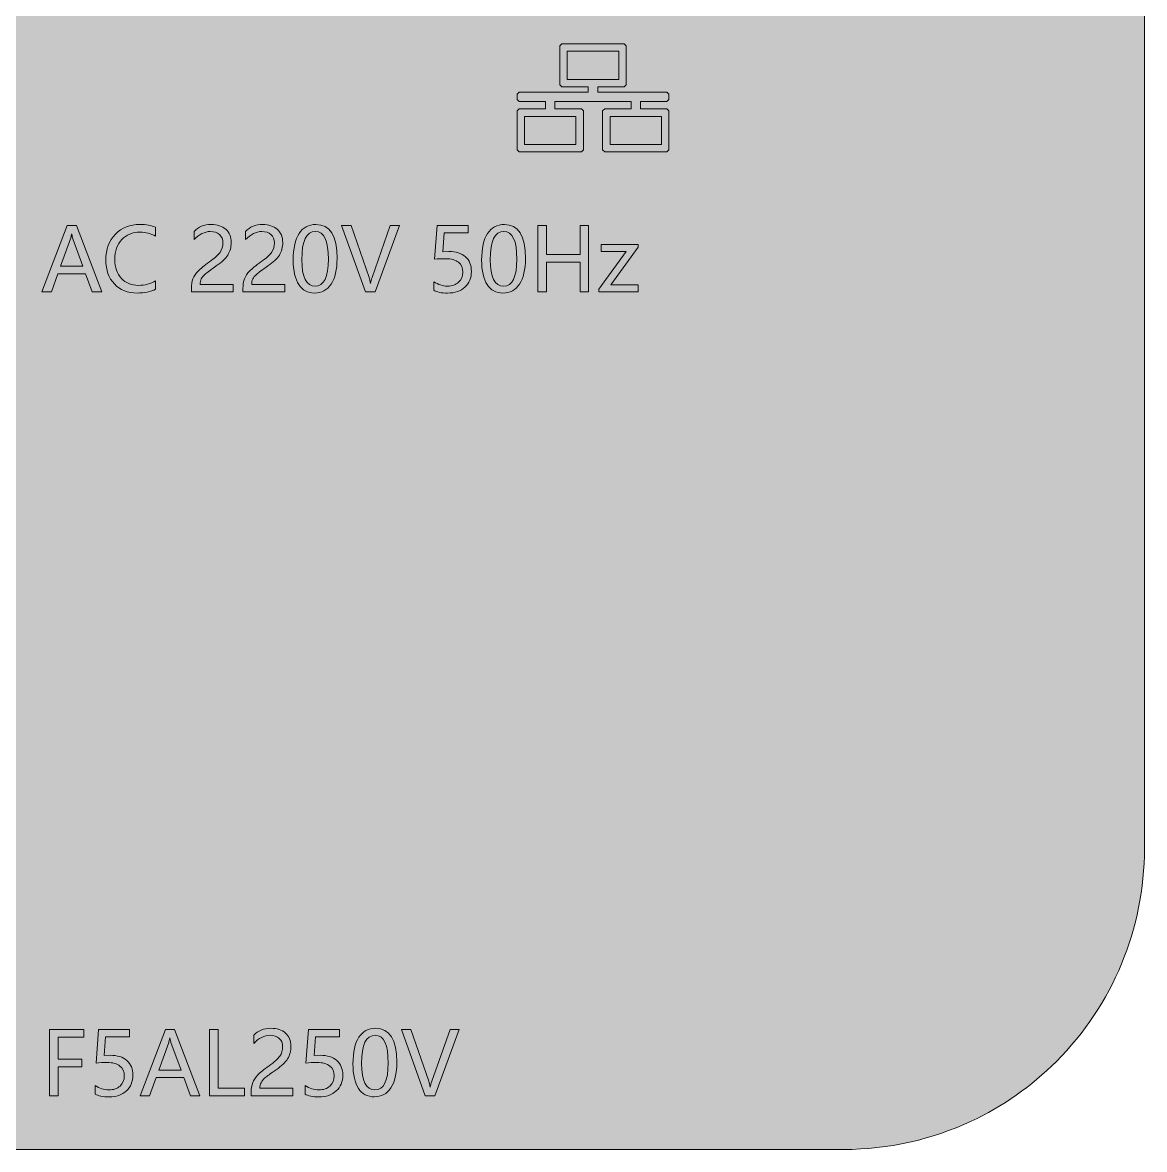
# Model space of a CAD drawing. Header units: inches. Extents: x -23.1 to -13.5, y -10.6 to -0.2.
# Drawn here: x -19.04 to -13.51, y -10.64 to -5.09 of the extents above; entities that cross this region are included whole.
import ezdxf

# ---------------------------------------------------------------- set-up
doc = ezdxf.new("R2010")
doc.units = ezdxf.units.IN
doc.header["$MEASUREMENT"] = 0
doc.layers.add('_U+56FE_U+5C42 1', color=7, linetype='Continuous')

# ---------------------------------------------------------------- blocks, each defined once
blk = doc.blocks.new('block 2')
at = {"layer": '_U+56FE_U+5C42 1', "true_color": 0x000000}
h = blk.add_hatch(color=18, dxfattribs=at)
h.dxf.hatch_style = 2
h.paths.add_polyline_path([(-18.6495, -6.4138), (-18.6962, -6.4138), (-18.7296, -6.3243), (-18.866, -6.3243), (-18.8975, -6.4138), (-18.9442, -6.4138), (-18.8195, -6.0869), (-18.7742, -6.0869)])
edge = h.paths.add_edge_path()
edge.add_spline(control_points=[(-18.7427, -6.2874), (-18.7427, -6.2874), (-18.7922, -6.1514), (-18.7922, -6.1514), (-18.7937, -6.1471), (-18.7954, -6.1395), (-18.7973, -6.1287), (-18.7973, -6.1287), (-18.7983, -6.1287), (-18.7983, -6.1287), (-18.7999, -6.1385), (-18.8016, -6.1461), (-18.8036, -6.1514), (-18.8036, -6.1514), (-18.8527, -6.2874), (-18.8527, -6.2874), (-18.8527, -6.2874), (-18.7427, -6.2874), (-18.7427, -6.2874)], knot_values=[0, 0, 0, 0, 1, 1, 1, 2, 2, 2, 3, 3, 3, 4, 4, 4, 5, 5, 5, 6, 6, 6, 6], degree=3, periodic=1)
h = blk.add_hatch(color=18, dxfattribs=at)
h.dxf.hatch_style = 2
edge = h.paths.add_edge_path()
edge.add_spline(control_points=[(-18.3841, -6.4003), (-18.4082, -6.4129), (-18.4385, -6.4193), (-18.4748, -6.4193), (-18.5218, -6.4193), (-18.5593, -6.4044), (-18.5873, -6.3746), (-18.6154, -6.3449), (-18.6294, -6.3055), (-18.6294, -6.2566), (-18.6294, -6.2039), (-18.6136, -6.1616), (-18.582, -6.1295), (-18.5505, -6.0974), (-18.5104, -6.0814), (-18.4617, -6.0814), (-18.4304, -6.0814), (-18.4046, -6.0858), (-18.3841, -6.0947), (-18.3841, -6.0947), (-18.3841, -6.1388), (-18.3841, -6.1388), (-18.4075, -6.1258), (-18.4332, -6.1194), (-18.4613, -6.1194), (-18.4978, -6.1194), (-18.5276, -6.1315), (-18.5505, -6.1558), (-18.5735, -6.18), (-18.585, -6.2128), (-18.585, -6.254), (-18.585, -6.2931), (-18.5743, -6.3242), (-18.5529, -6.3472), (-18.5314, -6.3702), (-18.5034, -6.3817), (-18.4687, -6.3817), (-18.4363, -6.3817), (-18.4081, -6.3744), (-18.3841, -6.3598), (-18.3841, -6.3598), (-18.3841, -6.4003), (-18.3841, -6.4003)], knot_values=[0, 0, 0, 0, 1, 1, 1, 2, 2, 2, 3, 3, 3, 4, 4, 4, 5, 5, 5, 6, 6, 6, 7, 7, 7, 8, 8, 8, 9, 9, 9, 10, 10, 10, 11, 11, 11, 12, 12, 12, 13, 13, 13, 14, 14, 14, 14], degree=3, periodic=1)
h = blk.add_hatch(color=18, dxfattribs=at)
h.dxf.hatch_style = 2
edge = h.paths.add_edge_path()
edge.add_spline(control_points=[(-18.0524, -6.1725), (-18.0524, -6.155), (-18.058, -6.1411), (-18.0691, -6.1311), (-18.0802, -6.121), (-18.0954, -6.116), (-18.1146, -6.116), (-18.1281, -6.116), (-18.1418, -6.1194), (-18.1556, -6.1263), (-18.1694, -6.1332), (-18.1823, -6.1431), (-18.1943, -6.1559), (-18.1943, -6.1559), (-18.1943, -6.1158), (-18.1943, -6.1158), (-18.1836, -6.1047), (-18.1714, -6.0961), (-18.1578, -6.0902), (-18.1442, -6.0843), (-18.1282, -6.0814), (-18.1099, -6.0814), (-18.0803, -6.0814), (-18.0565, -6.0893), (-18.0384, -6.1051), (-18.0204, -6.1209), (-18.0114, -6.1424), (-18.0114, -6.1694), (-18.0114, -6.1934), (-18.0169, -6.2143), (-18.028, -6.2319), (-18.039, -6.2494), (-18.058, -6.2675), (-18.0847, -6.2859), (-18.1121, -6.3047), (-18.1304, -6.3182), (-18.1396, -6.3264), (-18.1488, -6.3346), (-18.1553, -6.3424), (-18.159, -6.3498), (-18.1626, -6.3573), (-18.1645, -6.3664), (-18.1645, -6.3771), (-18.1645, -6.3771), (-18.0017, -6.3771), (-18.0017, -6.3771), (-18.0017, -6.3771), (-18.0017, -6.4138), (-18.0017, -6.4138), (-18.0017, -6.4138), (-18.2076, -6.4138), (-18.2076, -6.4138), (-18.2076, -6.4138), (-18.2076, -6.3975), (-18.2076, -6.3975), (-18.2076, -6.3787), (-18.205, -6.3627), (-18.1999, -6.3495), (-18.1947, -6.3364), (-18.1862, -6.3236), (-18.1744, -6.3111), (-18.1625, -6.2987), (-18.1441, -6.2837), (-18.119, -6.2663), (-18.0933, -6.2482), (-18.0758, -6.2325), (-18.0665, -6.2189), (-18.0571, -6.2053), (-18.0524, -6.1899), (-18.0524, -6.1725)], knot_values=[0, 0, 0, 0, 1, 1, 1, 2, 2, 2, 3, 3, 3, 4, 4, 4, 5, 5, 5, 6, 6, 6, 7, 7, 7, 8, 8, 8, 9, 9, 9, 10, 10, 10, 11, 11, 11, 12, 12, 12, 13, 13, 13, 14, 14, 14, 15, 15, 15, 16, 16, 16, 17, 17, 17, 18, 18, 18, 19, 19, 19, 20, 20, 20, 21, 21, 21, 22, 22, 22, 23, 23, 23, 23], degree=3, periodic=1)
h = blk.add_hatch(color=18, dxfattribs=at)
h.dxf.hatch_style = 2
edge = h.paths.add_edge_path()
edge.add_spline(control_points=[(-17.7985, -6.1725), (-17.7985, -6.155), (-17.804, -6.1411), (-17.8152, -6.1311), (-17.8263, -6.121), (-17.8415, -6.116), (-17.8606, -6.116), (-17.8742, -6.116), (-17.8878, -6.1194), (-17.9016, -6.1263), (-17.9155, -6.1332), (-17.9284, -6.1431), (-17.9403, -6.1559), (-17.9403, -6.1559), (-17.9403, -6.1158), (-17.9403, -6.1158), (-17.9296, -6.1047), (-17.9175, -6.0961), (-17.9039, -6.0902), (-17.8903, -6.0843), (-17.8743, -6.0814), (-17.856, -6.0814), (-17.8264, -6.0814), (-17.8026, -6.0893), (-17.7845, -6.1051), (-17.7665, -6.1209), (-17.7574, -6.1424), (-17.7574, -6.1694), (-17.7574, -6.1934), (-17.763, -6.2143), (-17.774, -6.2319), (-17.7851, -6.2494), (-17.804, -6.2675), (-17.8308, -6.2859), (-17.8582, -6.3047), (-17.8764, -6.3182), (-17.8857, -6.3264), (-17.8949, -6.3346), (-17.9014, -6.3424), (-17.905, -6.3498), (-17.9087, -6.3573), (-17.9105, -6.3664), (-17.9105, -6.3771), (-17.9105, -6.3771), (-17.7477, -6.3771), (-17.7477, -6.3771), (-17.7477, -6.3771), (-17.7477, -6.4138), (-17.7477, -6.4138), (-17.7477, -6.4138), (-17.9537, -6.4138), (-17.9537, -6.4138), (-17.9537, -6.4138), (-17.9537, -6.3975), (-17.9537, -6.3975), (-17.9537, -6.3787), (-17.9511, -6.3627), (-17.9459, -6.3495), (-17.9408, -6.3364), (-17.9323, -6.3236), (-17.9205, -6.3111), (-17.9086, -6.2987), (-17.8902, -6.2837), (-17.8651, -6.2663), (-17.8394, -6.2482), (-17.8219, -6.2325), (-17.8125, -6.2189), (-17.8032, -6.2053), (-17.7985, -6.1899), (-17.7985, -6.1725)], knot_values=[0, 0, 0, 0, 1, 1, 1, 2, 2, 2, 3, 3, 3, 4, 4, 4, 5, 5, 5, 6, 6, 6, 7, 7, 7, 8, 8, 8, 9, 9, 9, 10, 10, 10, 11, 11, 11, 12, 12, 12, 13, 13, 13, 14, 14, 14, 15, 15, 15, 16, 16, 16, 17, 17, 17, 18, 18, 18, 19, 19, 19, 20, 20, 20, 21, 21, 21, 22, 22, 22, 23, 23, 23, 23], degree=3, periodic=1)
h = blk.add_hatch(color=18, dxfattribs=at)
h.dxf.hatch_style = 2
edge = h.paths.add_edge_path()
edge.add_spline(control_points=[(-17.7056, -6.2568), (-17.7056, -6.1991), (-17.6961, -6.1554), (-17.6769, -6.1258), (-17.6577, -6.0962), (-17.63, -6.0814), (-17.5936, -6.0814), (-17.5242, -6.0814), (-17.4896, -6.1372), (-17.4896, -6.249), (-17.4896, -6.3041), (-17.4993, -6.3463), (-17.5188, -6.3755), (-17.5384, -6.4047), (-17.5658, -6.4193), (-17.601, -6.4193), (-17.6343, -6.4193), (-17.66, -6.4054), (-17.6783, -6.3777), (-17.6965, -6.35), (-17.7056, -6.3097), (-17.7056, -6.2568)], knot_values=[0, 0, 0, 0, 1, 1, 1, 2, 2, 2, 3, 3, 3, 4, 4, 4, 5, 5, 5, 6, 6, 6, 7, 7, 7, 7], degree=3, periodic=1)
edge = h.paths.add_edge_path()
edge.add_spline(control_points=[(-17.6634, -6.2549), (-17.6634, -6.3417), (-17.6413, -6.3851), (-17.5972, -6.3851), (-17.5538, -6.3851), (-17.5321, -6.341), (-17.5321, -6.2527), (-17.5321, -6.1614), (-17.5533, -6.1158), (-17.5959, -6.1158), (-17.6409, -6.1158), (-17.6634, -6.1621), (-17.6634, -6.2549)], knot_values=[0, 0, 0, 0, 1, 1, 1, 2, 2, 2, 3, 3, 3, 4, 4, 4, 4], degree=3, periodic=1)
h = blk.add_hatch(color=18, dxfattribs=at)
h.dxf.hatch_style = 2
edge = h.paths.add_edge_path()
edge.add_spline(control_points=[(-17.1819, -6.0869), (-17.1819, -6.0869), (-17.3022, -6.4138), (-17.3022, -6.4138), (-17.3022, -6.4138), (-17.3492, -6.4138), (-17.3492, -6.4138), (-17.3492, -6.4138), (-17.4672, -6.0869), (-17.4672, -6.0869), (-17.4672, -6.0869), (-17.4202, -6.0869), (-17.4202, -6.0869), (-17.4202, -6.0869), (-17.332, -6.3424), (-17.332, -6.3424), (-17.3291, -6.3509), (-17.3269, -6.3607), (-17.3255, -6.3718), (-17.3255, -6.3718), (-17.3244, -6.3718), (-17.3244, -6.3718), (-17.3233, -6.3621), (-17.3208, -6.3522), (-17.317, -6.342), (-17.317, -6.342), (-17.2272, -6.0869), (-17.2272, -6.0869), (-17.2272, -6.0869), (-17.1819, -6.0869), (-17.1819, -6.0869)], knot_values=[0, 0, 0, 0, 1, 1, 1, 2, 2, 2, 3, 3, 3, 4, 4, 4, 5, 5, 5, 6, 6, 6, 7, 7, 7, 8, 8, 8, 9, 9, 9, 10, 10, 10, 10], degree=3, periodic=1)
h = blk.add_hatch(color=18, dxfattribs=at)
h.dxf.hatch_style = 2
edge = h.paths.add_edge_path()
edge.add_spline(control_points=[(-16.8272, -6.3129), (-16.8272, -6.3448), (-16.8378, -6.3706), (-16.859, -6.3901), (-16.8802, -6.4097), (-16.9087, -6.4195), (-16.9445, -6.4195), (-16.9752, -6.4195), (-16.9981, -6.4149), (-17.0132, -6.4058), (-17.0132, -6.4058), (-17.0132, -6.3636), (-17.0132, -6.3636), (-16.9911, -6.3779), (-16.9685, -6.3851), (-16.9456, -6.3851), (-16.9227, -6.3851), (-16.9043, -6.3788), (-16.8903, -6.3662), (-16.8762, -6.3536), (-16.8692, -6.3369), (-16.8692, -6.3161), (-16.8692, -6.2952), (-16.8765, -6.279), (-16.8911, -6.2674), (-16.9057, -6.2558), (-16.9263, -6.25), (-16.953, -6.25), (-16.9735, -6.25), (-16.9921, -6.2509), (-17.0086, -6.2527), (-17.0086, -6.2527), (-16.9965, -6.0869), (-16.9965, -6.0869), (-16.9965, -6.0869), (-16.8434, -6.0869), (-16.8434, -6.0869), (-16.8434, -6.0869), (-16.8434, -6.1232), (-16.8434, -6.1232), (-16.8434, -6.1232), (-16.9616, -6.1232), (-16.9616, -6.1232), (-16.9616, -6.1232), (-16.9684, -6.2158), (-16.9684, -6.2158), (-16.9684, -6.2158), (-16.9386, -6.2146), (-16.9386, -6.2146), (-16.9039, -6.2146), (-16.8767, -6.2232), (-16.8569, -6.2404), (-16.8371, -6.2576), (-16.8272, -6.2818), (-16.8272, -6.3129)], knot_values=[0, 0, 0, 0, 1, 1, 1, 2, 2, 2, 3, 3, 3, 4, 4, 4, 5, 5, 5, 6, 6, 6, 7, 7, 7, 8, 8, 8, 9, 9, 9, 10, 10, 10, 11, 11, 11, 12, 12, 12, 13, 13, 13, 14, 14, 14, 15, 15, 15, 16, 16, 16, 17, 17, 17, 18, 18, 18, 18], degree=3, periodic=1)
h = blk.add_hatch(color=18, dxfattribs=at)
h.dxf.hatch_style = 2
edge = h.paths.add_edge_path()
edge.add_spline(control_points=[(-16.7768, -6.2568), (-16.7768, -6.1991), (-16.7672, -6.1554), (-16.7481, -6.1258), (-16.7289, -6.0962), (-16.7011, -6.0814), (-16.6648, -6.0814), (-16.5954, -6.0814), (-16.5608, -6.1372), (-16.5608, -6.249), (-16.5608, -6.3041), (-16.5705, -6.3463), (-16.59, -6.3755), (-16.6096, -6.4047), (-16.6369, -6.4193), (-16.6722, -6.4193), (-16.7054, -6.4193), (-16.7312, -6.4054), (-16.7495, -6.3777), (-16.7677, -6.35), (-16.7768, -6.3097), (-16.7768, -6.2568)], knot_values=[0, 0, 0, 0, 1, 1, 1, 2, 2, 2, 3, 3, 3, 4, 4, 4, 5, 5, 5, 6, 6, 6, 7, 7, 7, 7], degree=3, periodic=1)
edge = h.paths.add_edge_path()
edge.add_spline(control_points=[(-16.7345, -6.2549), (-16.7345, -6.3417), (-16.7125, -6.3851), (-16.6684, -6.3851), (-16.625, -6.3851), (-16.6032, -6.341), (-16.6032, -6.2527), (-16.6032, -6.1614), (-16.6245, -6.1158), (-16.6671, -6.1158), (-16.7121, -6.1158), (-16.7345, -6.1621), (-16.7345, -6.2549)], knot_values=[0, 0, 0, 0, 1, 1, 1, 2, 2, 2, 3, 3, 3, 4, 4, 4, 4], degree=3, periodic=1)
h = blk.add_hatch(color=18, dxfattribs=at)
h.dxf.hatch_style = 2
h.paths.add_polyline_path([(-16.2495, -6.4138), (-16.2918, -6.4138), (-16.2918, -6.2665), (-16.4576, -6.2665), (-16.4576, -6.4138), (-16.4999, -6.4138), (-16.4999, -6.0869), (-16.4576, -6.0869), (-16.4576, -6.2289), (-16.2918, -6.2289), (-16.2918, -6.0869), (-16.2495, -6.0869)])
h = blk.add_hatch(color=18, dxfattribs=at)
h.dxf.hatch_style = 2
h.paths.add_polyline_path([(-16.0057, -6.4138), (-16.1998, -6.4138), (-16.1998, -6.4001), (-16.0639, -6.2146), (-16.1872, -6.2146), (-16.1872, -6.1804), (-16.0049, -6.1804), (-16.0049, -6.1939), (-16.14, -6.3796), (-16.0057, -6.3796)])
at = {"layer": '_U+56FE_U+5C42 1', "lineweight": 0}
for points in [[(-18.6495, -6.4138), (-18.6962, -6.4138), (-18.7296, -6.3243), (-18.866, -6.3243), (-18.8975, -6.4138), (-18.9442, -6.4138), (-18.8195, -6.0869), (-18.7742, -6.0869), (-18.6495, -6.4138)], [(-16.2495, -6.4138), (-16.2918, -6.4138), (-16.2918, -6.2665), (-16.4576, -6.2665), (-16.4576, -6.4138), (-16.4999, -6.4138), (-16.4999, -6.0869), (-16.4576, -6.0869), (-16.4576, -6.2289), (-16.2918, -6.2289), (-16.2918, -6.0869), (-16.2495, -6.0869), (-16.2495, -6.4138)], [(-16.0057, -6.4138), (-16.1998, -6.4138), (-16.1998, -6.4001), (-16.0639, -6.2146), (-16.1872, -6.2146), (-16.1872, -6.1804), (-16.0049, -6.1804), (-16.0049, -6.1939), (-16.14, -6.3796), (-16.0057, -6.3796), (-16.0057, -6.4138)]]:
    blk.add_lwpolyline(points, dxfattribs=at)
for points, knots in [([(-18.3841, -6.4003), (-18.4082, -6.4129), (-18.4385, -6.4193), (-18.4748, -6.4193), (-18.5218, -6.4193), (-18.5593, -6.4044), (-18.5873, -6.3746), (-18.6154, -6.3449), (-18.6294, -6.3055), (-18.6294, -6.2566), (-18.6294, -6.2039), (-18.6136, -6.1616), (-18.582, -6.1295), (-18.5505, -6.0974), (-18.5104, -6.0814), (-18.4617, -6.0814), (-18.4304, -6.0814), (-18.4046, -6.0858), (-18.3841, -6.0947), (-18.3841, -6.0947), (-18.3841, -6.1388), (-18.3841, -6.1388), (-18.4075, -6.1258), (-18.4332, -6.1194), (-18.4613, -6.1194), (-18.4978, -6.1194), (-18.5276, -6.1315), (-18.5505, -6.1558), (-18.5735, -6.18), (-18.585, -6.2128), (-18.585, -6.254), (-18.585, -6.2931), (-18.5743, -6.3242), (-18.5529, -6.3472), (-18.5314, -6.3702), (-18.5034, -6.3817), (-18.4687, -6.3817), (-18.4363, -6.3817), (-18.4081, -6.3744), (-18.3841, -6.3598), (-18.3841, -6.3598), (-18.3841, -6.4003), (-18.3841, -6.4003)], [0, 0, 0, 0, 1, 1, 1, 2, 2, 2, 3, 3, 3, 4, 4, 4, 5, 5, 5, 6, 6, 6, 7, 7, 7, 8, 8, 8, 9, 9, 9, 10, 10, 10, 11, 11, 11, 12, 12, 12, 13, 13, 13, 14, 14, 14, 14]), ([(-18.0524, -6.1725), (-18.0524, -6.155), (-18.058, -6.1411), (-18.0691, -6.1311), (-18.0802, -6.121), (-18.0954, -6.116), (-18.1146, -6.116), (-18.1281, -6.116), (-18.1418, -6.1194), (-18.1556, -6.1263), (-18.1694, -6.1332), (-18.1823, -6.1431), (-18.1943, -6.1559), (-18.1943, -6.1559), (-18.1943, -6.1158), (-18.1943, -6.1158), (-18.1836, -6.1047), (-18.1714, -6.0961), (-18.1578, -6.0902), (-18.1442, -6.0843), (-18.1282, -6.0814), (-18.1099, -6.0814), (-18.0803, -6.0814), (-18.0565, -6.0893), (-18.0384, -6.1051), (-18.0204, -6.1209), (-18.0114, -6.1424), (-18.0114, -6.1694), (-18.0114, -6.1934), (-18.0169, -6.2143), (-18.028, -6.2319), (-18.039, -6.2494), (-18.058, -6.2675), (-18.0847, -6.2859), (-18.1121, -6.3047), (-18.1304, -6.3182), (-18.1396, -6.3264), (-18.1488, -6.3346), (-18.1553, -6.3424), (-18.159, -6.3498), (-18.1626, -6.3573), (-18.1645, -6.3664), (-18.1645, -6.3771), (-18.1645, -6.3771), (-18.0017, -6.3771), (-18.0017, -6.3771), (-18.0017, -6.3771), (-18.0017, -6.4138), (-18.0017, -6.4138), (-18.0017, -6.4138), (-18.2076, -6.4138), (-18.2076, -6.4138), (-18.2076, -6.4138), (-18.2076, -6.3975), (-18.2076, -6.3975), (-18.2076, -6.3787), (-18.205, -6.3627), (-18.1999, -6.3495), (-18.1947, -6.3364), (-18.1862, -6.3236), (-18.1744, -6.3111), (-18.1625, -6.2987), (-18.1441, -6.2837), (-18.119, -6.2663), (-18.0933, -6.2482), (-18.0758, -6.2325), (-18.0665, -6.2189), (-18.0571, -6.2053), (-18.0524, -6.1899), (-18.0524, -6.1725)], [0, 0, 0, 0, 1, 1, 1, 2, 2, 2, 3, 3, 3, 4, 4, 4, 5, 5, 5, 6, 6, 6, 7, 7, 7, 8, 8, 8, 9, 9, 9, 10, 10, 10, 11, 11, 11, 12, 12, 12, 13, 13, 13, 14, 14, 14, 15, 15, 15, 16, 16, 16, 17, 17, 17, 18, 18, 18, 19, 19, 19, 20, 20, 20, 21, 21, 21, 22, 22, 22, 23, 23, 23, 23]), ([(-17.7985, -6.1725), (-17.7985, -6.155), (-17.804, -6.1411), (-17.8152, -6.1311), (-17.8263, -6.121), (-17.8415, -6.116), (-17.8606, -6.116), (-17.8742, -6.116), (-17.8878, -6.1194), (-17.9016, -6.1263), (-17.9155, -6.1332), (-17.9284, -6.1431), (-17.9403, -6.1559), (-17.9403, -6.1559), (-17.9403, -6.1158), (-17.9403, -6.1158), (-17.9296, -6.1047), (-17.9175, -6.0961), (-17.9039, -6.0902), (-17.8903, -6.0843), (-17.8743, -6.0814), (-17.856, -6.0814), (-17.8264, -6.0814), (-17.8026, -6.0893), (-17.7845, -6.1051), (-17.7665, -6.1209), (-17.7574, -6.1424), (-17.7574, -6.1694), (-17.7574, -6.1934), (-17.763, -6.2143), (-17.774, -6.2319), (-17.7851, -6.2494), (-17.804, -6.2675), (-17.8308, -6.2859), (-17.8582, -6.3047), (-17.8764, -6.3182), (-17.8857, -6.3264), (-17.8949, -6.3346), (-17.9014, -6.3424), (-17.905, -6.3498), (-17.9087, -6.3573), (-17.9105, -6.3664), (-17.9105, -6.3771), (-17.9105, -6.3771), (-17.7477, -6.3771), (-17.7477, -6.3771), (-17.7477, -6.3771), (-17.7477, -6.4138), (-17.7477, -6.4138), (-17.7477, -6.4138), (-17.9537, -6.4138), (-17.9537, -6.4138), (-17.9537, -6.4138), (-17.9537, -6.3975), (-17.9537, -6.3975), (-17.9537, -6.3787), (-17.9511, -6.3627), (-17.9459, -6.3495), (-17.9408, -6.3364), (-17.9323, -6.3236), (-17.9205, -6.3111), (-17.9086, -6.2987), (-17.8902, -6.2837), (-17.8651, -6.2663), (-17.8394, -6.2482), (-17.8219, -6.2325), (-17.8125, -6.2189), (-17.8032, -6.2053), (-17.7985, -6.1899), (-17.7985, -6.1725)], [0, 0, 0, 0, 1, 1, 1, 2, 2, 2, 3, 3, 3, 4, 4, 4, 5, 5, 5, 6, 6, 6, 7, 7, 7, 8, 8, 8, 9, 9, 9, 10, 10, 10, 11, 11, 11, 12, 12, 12, 13, 13, 13, 14, 14, 14, 15, 15, 15, 16, 16, 16, 17, 17, 17, 18, 18, 18, 19, 19, 19, 20, 20, 20, 21, 21, 21, 22, 22, 22, 23, 23, 23, 23]), ([(-17.7056, -6.2568), (-17.7056, -6.1991), (-17.6961, -6.1554), (-17.6769, -6.1258), (-17.6577, -6.0962), (-17.63, -6.0814), (-17.5936, -6.0814), (-17.5242, -6.0814), (-17.4896, -6.1372), (-17.4896, -6.249), (-17.4896, -6.3041), (-17.4993, -6.3463), (-17.5188, -6.3755), (-17.5384, -6.4047), (-17.5658, -6.4193), (-17.601, -6.4193), (-17.6343, -6.4193), (-17.66, -6.4054), (-17.6783, -6.3777), (-17.6965, -6.35), (-17.7056, -6.3097), (-17.7056, -6.2568)], [0, 0, 0, 0, 1, 1, 1, 2, 2, 2, 3, 3, 3, 4, 4, 4, 5, 5, 5, 6, 6, 6, 7, 7, 7, 7]), ([(-17.1819, -6.0869), (-17.1819, -6.0869), (-17.3022, -6.4138), (-17.3022, -6.4138), (-17.3022, -6.4138), (-17.3492, -6.4138), (-17.3492, -6.4138), (-17.3492, -6.4138), (-17.4672, -6.0869), (-17.4672, -6.0869), (-17.4672, -6.0869), (-17.4202, -6.0869), (-17.4202, -6.0869), (-17.4202, -6.0869), (-17.332, -6.3424), (-17.332, -6.3424), (-17.3291, -6.3509), (-17.3269, -6.3607), (-17.3255, -6.3718), (-17.3255, -6.3718), (-17.3244, -6.3718), (-17.3244, -6.3718), (-17.3233, -6.3621), (-17.3208, -6.3522), (-17.317, -6.342), (-17.317, -6.342), (-17.2272, -6.0869), (-17.2272, -6.0869), (-17.2272, -6.0869), (-17.1819, -6.0869), (-17.1819, -6.0869)], [0, 0, 0, 0, 1, 1, 1, 2, 2, 2, 3, 3, 3, 4, 4, 4, 5, 5, 5, 6, 6, 6, 7, 7, 7, 8, 8, 8, 9, 9, 9, 10, 10, 10, 10]), ([(-16.8272, -6.3129), (-16.8272, -6.3448), (-16.8378, -6.3706), (-16.859, -6.3901), (-16.8802, -6.4097), (-16.9087, -6.4195), (-16.9445, -6.4195), (-16.9752, -6.4195), (-16.9981, -6.4149), (-17.0132, -6.4058), (-17.0132, -6.4058), (-17.0132, -6.3636), (-17.0132, -6.3636), (-16.9911, -6.3779), (-16.9685, -6.3851), (-16.9456, -6.3851), (-16.9227, -6.3851), (-16.9043, -6.3788), (-16.8903, -6.3662), (-16.8762, -6.3536), (-16.8692, -6.3369), (-16.8692, -6.3161), (-16.8692, -6.2952), (-16.8765, -6.279), (-16.8911, -6.2674), (-16.9057, -6.2558), (-16.9263, -6.25), (-16.953, -6.25), (-16.9735, -6.25), (-16.9921, -6.2509), (-17.0086, -6.2527), (-17.0086, -6.2527), (-16.9965, -6.0869), (-16.9965, -6.0869), (-16.9965, -6.0869), (-16.8434, -6.0869), (-16.8434, -6.0869), (-16.8434, -6.0869), (-16.8434, -6.1232), (-16.8434, -6.1232), (-16.8434, -6.1232), (-16.9616, -6.1232), (-16.9616, -6.1232), (-16.9616, -6.1232), (-16.9684, -6.2158), (-16.9684, -6.2158), (-16.9684, -6.2158), (-16.9386, -6.2146), (-16.9386, -6.2146), (-16.9039, -6.2146), (-16.8767, -6.2232), (-16.8569, -6.2404), (-16.8371, -6.2576), (-16.8272, -6.2818), (-16.8272, -6.3129)], [0, 0, 0, 0, 1, 1, 1, 2, 2, 2, 3, 3, 3, 4, 4, 4, 5, 5, 5, 6, 6, 6, 7, 7, 7, 8, 8, 8, 9, 9, 9, 10, 10, 10, 11, 11, 11, 12, 12, 12, 13, 13, 13, 14, 14, 14, 15, 15, 15, 16, 16, 16, 17, 17, 17, 18, 18, 18, 18]), ([(-16.7768, -6.2568), (-16.7768, -6.1991), (-16.7672, -6.1554), (-16.7481, -6.1258), (-16.7289, -6.0962), (-16.7011, -6.0814), (-16.6648, -6.0814), (-16.5954, -6.0814), (-16.5608, -6.1372), (-16.5608, -6.249), (-16.5608, -6.3041), (-16.5705, -6.3463), (-16.59, -6.3755), (-16.6096, -6.4047), (-16.6369, -6.4193), (-16.6722, -6.4193), (-16.7054, -6.4193), (-16.7312, -6.4054), (-16.7495, -6.3777), (-16.7677, -6.35), (-16.7768, -6.3097), (-16.7768, -6.2568)], [0, 0, 0, 0, 1, 1, 1, 2, 2, 2, 3, 3, 3, 4, 4, 4, 5, 5, 5, 6, 6, 6, 7, 7, 7, 7]), ([(-18.7427, -6.2874), (-18.7427, -6.2874), (-18.7922, -6.1514), (-18.7922, -6.1514), (-18.7937, -6.1471), (-18.7954, -6.1395), (-18.7973, -6.1287), (-18.7973, -6.1287), (-18.7983, -6.1287), (-18.7983, -6.1287), (-18.7999, -6.1385), (-18.8016, -6.1461), (-18.8036, -6.1514), (-18.8036, -6.1514), (-18.8527, -6.2874), (-18.8527, -6.2874), (-18.8527, -6.2874), (-18.7427, -6.2874), (-18.7427, -6.2874)], [0, 0, 0, 0, 1, 1, 1, 2, 2, 2, 3, 3, 3, 4, 4, 4, 5, 5, 5, 6, 6, 6, 6]), ([(-17.6634, -6.2549), (-17.6634, -6.3417), (-17.6413, -6.3851), (-17.5972, -6.3851), (-17.5538, -6.3851), (-17.5321, -6.341), (-17.5321, -6.2527), (-17.5321, -6.1614), (-17.5533, -6.1158), (-17.5959, -6.1158), (-17.6409, -6.1158), (-17.6634, -6.1621), (-17.6634, -6.2549)], [0, 0, 0, 0, 1, 1, 1, 2, 2, 2, 3, 3, 3, 4, 4, 4, 4]), ([(-16.7345, -6.2549), (-16.7345, -6.3417), (-16.7125, -6.3851), (-16.6684, -6.3851), (-16.625, -6.3851), (-16.6032, -6.341), (-16.6032, -6.2527), (-16.6032, -6.1614), (-16.6245, -6.1158), (-16.6671, -6.1158), (-16.7121, -6.1158), (-16.7345, -6.1621), (-16.7345, -6.2549)], [0, 0, 0, 0, 1, 1, 1, 2, 2, 2, 3, 3, 3, 4, 4, 4, 4])]:
    blk.add_open_spline(points, degree=3, knots=knots, dxfattribs=at)
blk = doc.blocks.new('block 3')
at = {"layer": '_U+56FE_U+5C42 1', "true_color": 0x000000}
h = blk.add_hatch(color=18, dxfattribs=at)
h.dxf.hatch_style = 2
h.paths.add_polyline_path([(-18.7381, -10.0873), (-18.8645, -10.0873), (-18.8645, -10.1966), (-18.7474, -10.1966), (-18.7474, -10.2338), (-18.8645, -10.2338), (-18.8645, -10.3767), (-18.9068, -10.3767), (-18.9068, -10.0497), (-18.7381, -10.0497)])
h = blk.add_hatch(color=18, dxfattribs=at)
h.dxf.hatch_style = 2
edge = h.paths.add_edge_path()
edge.add_spline(control_points=[(-18.4962, -10.2758), (-18.4962, -10.3077), (-18.5068, -10.3335), (-18.528, -10.353), (-18.5492, -10.3726), (-18.5777, -10.3824), (-18.6135, -10.3824), (-18.6443, -10.3824), (-18.6672, -10.3778), (-18.6822, -10.3686), (-18.6822, -10.3686), (-18.6822, -10.3264), (-18.6822, -10.3264), (-18.6601, -10.3408), (-18.6376, -10.348), (-18.6146, -10.348), (-18.5918, -10.348), (-18.5733, -10.3417), (-18.5593, -10.3291), (-18.5453, -10.3165), (-18.5383, -10.2998), (-18.5383, -10.2789), (-18.5383, -10.2581), (-18.5456, -10.2419), (-18.5601, -10.2303), (-18.5747, -10.2187), (-18.5953, -10.2129), (-18.622, -10.2129), (-18.6426, -10.2129), (-18.6611, -10.2138), (-18.6776, -10.2156), (-18.6776, -10.2156), (-18.6655, -10.0497), (-18.6655, -10.0497), (-18.6655, -10.0497), (-18.5125, -10.0497), (-18.5125, -10.0497), (-18.5125, -10.0497), (-18.5125, -10.086), (-18.5125, -10.086), (-18.5125, -10.086), (-18.6307, -10.086), (-18.6307, -10.086), (-18.6307, -10.086), (-18.6374, -10.1787), (-18.6374, -10.1787), (-18.6374, -10.1787), (-18.6076, -10.1774), (-18.6076, -10.1774), (-18.5729, -10.1774), (-18.5457, -10.186), (-18.5259, -10.2033), (-18.5061, -10.2205), (-18.4962, -10.2447), (-18.4962, -10.2758)], knot_values=[0, 0, 0, 0, 1, 1, 1, 2, 2, 2, 3, 3, 3, 4, 4, 4, 5, 5, 5, 6, 6, 6, 7, 7, 7, 8, 8, 8, 9, 9, 9, 10, 10, 10, 11, 11, 11, 12, 12, 12, 13, 13, 13, 14, 14, 14, 15, 15, 15, 16, 16, 16, 17, 17, 17, 18, 18, 18, 18], degree=3, periodic=1)
h = blk.add_hatch(color=18, dxfattribs=at)
h.dxf.hatch_style = 2
h.paths.add_polyline_path([(-18.1655, -10.3767), (-18.2122, -10.3767), (-18.2456, -10.2872), (-18.382, -10.2872), (-18.4135, -10.3767), (-18.4602, -10.3767), (-18.3355, -10.0497), (-18.2903, -10.0497)])
edge = h.paths.add_edge_path()
edge.add_spline(control_points=[(-18.2588, -10.2502), (-18.2588, -10.2502), (-18.3082, -10.1143), (-18.3082, -10.1143), (-18.3098, -10.11), (-18.3115, -10.1024), (-18.3133, -10.0915), (-18.3133, -10.0915), (-18.3144, -10.0915), (-18.3144, -10.0915), (-18.3159, -10.1014), (-18.3177, -10.109), (-18.3196, -10.1143), (-18.3196, -10.1143), (-18.3687, -10.2502), (-18.3687, -10.2502), (-18.3687, -10.2502), (-18.2588, -10.2502), (-18.2588, -10.2502)], knot_values=[0, 0, 0, 0, 1, 1, 1, 2, 2, 2, 3, 3, 3, 4, 4, 4, 5, 5, 5, 6, 6, 6, 6], degree=3, periodic=1)
h = blk.add_hatch(color=18, dxfattribs=at)
h.dxf.hatch_style = 2
h.paths.add_polyline_path([(-17.9454, -10.3767), (-18.1181, -10.3767), (-18.1181, -10.0497), (-18.0759, -10.0497), (-18.0759, -10.3393), (-17.9454, -10.3393)])
h = blk.add_hatch(color=18, dxfattribs=at)
h.dxf.hatch_style = 2
edge = h.paths.add_edge_path()
edge.add_spline(control_points=[(-17.7579, -10.1354), (-17.7579, -10.1178), (-17.7634, -10.104), (-17.7746, -10.094), (-17.7857, -10.0839), (-17.8009, -10.0789), (-17.82, -10.0789), (-17.8336, -10.0789), (-17.8472, -10.0823), (-17.8611, -10.0892), (-17.8749, -10.0961), (-17.8878, -10.106), (-17.8997, -10.1188), (-17.8997, -10.1188), (-17.8997, -10.0787), (-17.8997, -10.0787), (-17.889, -10.0675), (-17.8769, -10.059), (-17.8633, -10.0531), (-17.8497, -10.0472), (-17.8337, -10.0443), (-17.8154, -10.0443), (-17.7858, -10.0443), (-17.762, -10.0522), (-17.7439, -10.068), (-17.7259, -10.0838), (-17.7169, -10.1052), (-17.7169, -10.1323), (-17.7169, -10.1563), (-17.7224, -10.1771), (-17.7334, -10.1947), (-17.7445, -10.2123), (-17.7634, -10.2303), (-17.7902, -10.2488), (-17.8176, -10.2676), (-17.8359, -10.2811), (-17.8451, -10.2893), (-17.8543, -10.2974), (-17.8608, -10.3053), (-17.8644, -10.3127), (-17.8681, -10.3202), (-17.8699, -10.3292), (-17.8699, -10.3399), (-17.8699, -10.3399), (-17.7071, -10.3399), (-17.7071, -10.3399), (-17.7071, -10.3399), (-17.7071, -10.3767), (-17.7071, -10.3767), (-17.7071, -10.3767), (-17.9131, -10.3767), (-17.9131, -10.3767), (-17.9131, -10.3767), (-17.9131, -10.3604), (-17.9131, -10.3604), (-17.9131, -10.3416), (-17.9105, -10.3255), (-17.9053, -10.3124), (-17.9002, -10.2992), (-17.8917, -10.2864), (-17.8799, -10.274), (-17.868, -10.2615), (-17.8496, -10.2466), (-17.8245, -10.2291), (-17.7988, -10.2111), (-17.7813, -10.1953), (-17.7719, -10.1818), (-17.7626, -10.1682), (-17.7579, -10.1527), (-17.7579, -10.1354)], knot_values=[0, 0, 0, 0, 1, 1, 1, 2, 2, 2, 3, 3, 3, 4, 4, 4, 5, 5, 5, 6, 6, 6, 7, 7, 7, 8, 8, 8, 9, 9, 9, 10, 10, 10, 11, 11, 11, 12, 12, 12, 13, 13, 13, 14, 14, 14, 15, 15, 15, 16, 16, 16, 17, 17, 17, 18, 18, 18, 19, 19, 19, 20, 20, 20, 21, 21, 21, 22, 22, 22, 23, 23, 23, 23], degree=3, periodic=1)
h = blk.add_hatch(color=18, dxfattribs=at)
h.dxf.hatch_style = 2
edge = h.paths.add_edge_path()
edge.add_spline(control_points=[(-17.4614, -10.2758), (-17.4614, -10.3077), (-17.4721, -10.3335), (-17.4933, -10.353), (-17.5145, -10.3726), (-17.543, -10.3824), (-17.5788, -10.3824), (-17.6095, -10.3824), (-17.6324, -10.3778), (-17.6475, -10.3686), (-17.6475, -10.3686), (-17.6475, -10.3264), (-17.6475, -10.3264), (-17.6254, -10.3408), (-17.6028, -10.348), (-17.5798, -10.348), (-17.557, -10.348), (-17.5386, -10.3417), (-17.5246, -10.3291), (-17.5105, -10.3165), (-17.5035, -10.2998), (-17.5035, -10.2789), (-17.5035, -10.2581), (-17.5108, -10.2419), (-17.5254, -10.2303), (-17.54, -10.2187), (-17.5606, -10.2129), (-17.5872, -10.2129), (-17.6078, -10.2129), (-17.6264, -10.2138), (-17.6429, -10.2156), (-17.6429, -10.2156), (-17.6308, -10.0497), (-17.6308, -10.0497), (-17.6308, -10.0497), (-17.4777, -10.0497), (-17.4777, -10.0497), (-17.4777, -10.0497), (-17.4777, -10.086), (-17.4777, -10.086), (-17.4777, -10.086), (-17.5959, -10.086), (-17.5959, -10.086), (-17.5959, -10.086), (-17.6027, -10.1787), (-17.6027, -10.1787), (-17.6027, -10.1787), (-17.5729, -10.1774), (-17.5729, -10.1774), (-17.5382, -10.1774), (-17.511, -10.186), (-17.4912, -10.2033), (-17.4713, -10.2205), (-17.4614, -10.2447), (-17.4614, -10.2758)], knot_values=[0, 0, 0, 0, 1, 1, 1, 2, 2, 2, 3, 3, 3, 4, 4, 4, 5, 5, 5, 6, 6, 6, 7, 7, 7, 8, 8, 8, 9, 9, 9, 10, 10, 10, 11, 11, 11, 12, 12, 12, 13, 13, 13, 14, 14, 14, 15, 15, 15, 16, 16, 16, 17, 17, 17, 18, 18, 18, 18], degree=3, periodic=1)
h = blk.add_hatch(color=18, dxfattribs=at)
h.dxf.hatch_style = 2
edge = h.paths.add_edge_path()
edge.add_spline(control_points=[(-17.4111, -10.2196), (-17.4111, -10.162), (-17.4015, -10.1183), (-17.3824, -10.0887), (-17.3632, -10.0591), (-17.3354, -10.0443), (-17.2991, -10.0443), (-17.2297, -10.0443), (-17.195, -10.1001), (-17.195, -10.2118), (-17.195, -10.267), (-17.2048, -10.3092), (-17.2243, -10.3384), (-17.2438, -10.3675), (-17.2712, -10.3821), (-17.3065, -10.3821), (-17.3397, -10.3821), (-17.3655, -10.3683), (-17.3837, -10.3406), (-17.402, -10.3128), (-17.4111, -10.2725), (-17.4111, -10.2196)], knot_values=[0, 0, 0, 0, 1, 1, 1, 2, 2, 2, 3, 3, 3, 4, 4, 4, 5, 5, 5, 6, 6, 6, 7, 7, 7, 7], degree=3, periodic=1)
edge = h.paths.add_edge_path()
edge.add_spline(control_points=[(-17.3688, -10.2177), (-17.3688, -10.3045), (-17.3468, -10.348), (-17.3027, -10.348), (-17.2592, -10.348), (-17.2375, -10.3038), (-17.2375, -10.2156), (-17.2375, -10.1243), (-17.2588, -10.0787), (-17.3014, -10.0787), (-17.3464, -10.0787), (-17.3688, -10.125), (-17.3688, -10.2177)], knot_values=[0, 0, 0, 0, 1, 1, 1, 2, 2, 2, 3, 3, 3, 4, 4, 4, 4], degree=3, periodic=1)
h = blk.add_hatch(color=18, dxfattribs=at)
h.dxf.hatch_style = 2
edge = h.paths.add_edge_path()
edge.add_spline(control_points=[(-16.8874, -10.0497), (-16.8874, -10.0497), (-17.0077, -10.3767), (-17.0077, -10.3767), (-17.0077, -10.3767), (-17.0547, -10.3767), (-17.0547, -10.3767), (-17.0547, -10.3767), (-17.1726, -10.0497), (-17.1726, -10.0497), (-17.1726, -10.0497), (-17.1257, -10.0497), (-17.1257, -10.0497), (-17.1257, -10.0497), (-17.0375, -10.3053), (-17.0375, -10.3053), (-17.0346, -10.3138), (-17.0324, -10.3235), (-17.031, -10.3347), (-17.031, -10.3347), (-17.0299, -10.3347), (-17.0299, -10.3347), (-17.0288, -10.3249), (-17.0263, -10.315), (-17.0225, -10.3049), (-17.0225, -10.3049), (-16.9327, -10.0497), (-16.9327, -10.0497), (-16.9327, -10.0497), (-16.8874, -10.0497), (-16.8874, -10.0497)], knot_values=[0, 0, 0, 0, 1, 1, 1, 2, 2, 2, 3, 3, 3, 4, 4, 4, 5, 5, 5, 6, 6, 6, 7, 7, 7, 8, 8, 8, 9, 9, 9, 10, 10, 10, 10], degree=3, periodic=1)
at = {"layer": '_U+56FE_U+5C42 1', "lineweight": 0}
for points in [[(-18.7381, -10.0873), (-18.8645, -10.0873), (-18.8645, -10.1966), (-18.7474, -10.1966), (-18.7474, -10.2338), (-18.8645, -10.2338), (-18.8645, -10.3767), (-18.9068, -10.3767), (-18.9068, -10.0497), (-18.7381, -10.0497), (-18.7381, -10.0873)], [(-18.1655, -10.3767), (-18.2122, -10.3767), (-18.2456, -10.2872), (-18.382, -10.2872), (-18.4135, -10.3767), (-18.4602, -10.3767), (-18.3355, -10.0497), (-18.2903, -10.0497), (-18.1655, -10.3767)], [(-17.9454, -10.3767), (-18.1181, -10.3767), (-18.1181, -10.0497), (-18.0759, -10.0497), (-18.0759, -10.3393), (-17.9454, -10.3393), (-17.9454, -10.3767)]]:
    blk.add_lwpolyline(points, dxfattribs=at)
for points, knots in [([(-18.4962, -10.2758), (-18.4962, -10.3077), (-18.5068, -10.3335), (-18.528, -10.353), (-18.5492, -10.3726), (-18.5777, -10.3824), (-18.6135, -10.3824), (-18.6443, -10.3824), (-18.6672, -10.3778), (-18.6822, -10.3686), (-18.6822, -10.3686), (-18.6822, -10.3264), (-18.6822, -10.3264), (-18.6601, -10.3408), (-18.6376, -10.348), (-18.6146, -10.348), (-18.5918, -10.348), (-18.5733, -10.3417), (-18.5593, -10.3291), (-18.5453, -10.3165), (-18.5383, -10.2998), (-18.5383, -10.2789), (-18.5383, -10.2581), (-18.5456, -10.2419), (-18.5601, -10.2303), (-18.5747, -10.2187), (-18.5953, -10.2129), (-18.622, -10.2129), (-18.6426, -10.2129), (-18.6611, -10.2138), (-18.6776, -10.2156), (-18.6776, -10.2156), (-18.6655, -10.0497), (-18.6655, -10.0497), (-18.6655, -10.0497), (-18.5125, -10.0497), (-18.5125, -10.0497), (-18.5125, -10.0497), (-18.5125, -10.086), (-18.5125, -10.086), (-18.5125, -10.086), (-18.6307, -10.086), (-18.6307, -10.086), (-18.6307, -10.086), (-18.6374, -10.1787), (-18.6374, -10.1787), (-18.6374, -10.1787), (-18.6076, -10.1774), (-18.6076, -10.1774), (-18.5729, -10.1774), (-18.5457, -10.186), (-18.5259, -10.2033), (-18.5061, -10.2205), (-18.4962, -10.2447), (-18.4962, -10.2758)], [0, 0, 0, 0, 1, 1, 1, 2, 2, 2, 3, 3, 3, 4, 4, 4, 5, 5, 5, 6, 6, 6, 7, 7, 7, 8, 8, 8, 9, 9, 9, 10, 10, 10, 11, 11, 11, 12, 12, 12, 13, 13, 13, 14, 14, 14, 15, 15, 15, 16, 16, 16, 17, 17, 17, 18, 18, 18, 18]), ([(-17.7579, -10.1354), (-17.7579, -10.1178), (-17.7634, -10.104), (-17.7746, -10.094), (-17.7857, -10.0839), (-17.8009, -10.0789), (-17.82, -10.0789), (-17.8336, -10.0789), (-17.8472, -10.0823), (-17.8611, -10.0892), (-17.8749, -10.0961), (-17.8878, -10.106), (-17.8997, -10.1188), (-17.8997, -10.1188), (-17.8997, -10.0787), (-17.8997, -10.0787), (-17.889, -10.0675), (-17.8769, -10.059), (-17.8633, -10.0531), (-17.8497, -10.0472), (-17.8337, -10.0443), (-17.8154, -10.0443), (-17.7858, -10.0443), (-17.762, -10.0522), (-17.7439, -10.068), (-17.7259, -10.0838), (-17.7169, -10.1052), (-17.7169, -10.1323), (-17.7169, -10.1563), (-17.7224, -10.1771), (-17.7334, -10.1947), (-17.7445, -10.2123), (-17.7634, -10.2303), (-17.7902, -10.2488), (-17.8176, -10.2676), (-17.8359, -10.2811), (-17.8451, -10.2893), (-17.8543, -10.2974), (-17.8608, -10.3053), (-17.8644, -10.3127), (-17.8681, -10.3202), (-17.8699, -10.3292), (-17.8699, -10.3399), (-17.8699, -10.3399), (-17.7071, -10.3399), (-17.7071, -10.3399), (-17.7071, -10.3399), (-17.7071, -10.3767), (-17.7071, -10.3767), (-17.7071, -10.3767), (-17.9131, -10.3767), (-17.9131, -10.3767), (-17.9131, -10.3767), (-17.9131, -10.3604), (-17.9131, -10.3604), (-17.9131, -10.3416), (-17.9105, -10.3255), (-17.9053, -10.3124), (-17.9002, -10.2992), (-17.8917, -10.2864), (-17.8799, -10.274), (-17.868, -10.2615), (-17.8496, -10.2466), (-17.8245, -10.2291), (-17.7988, -10.2111), (-17.7813, -10.1953), (-17.7719, -10.1818), (-17.7626, -10.1682), (-17.7579, -10.1527), (-17.7579, -10.1354)], [0, 0, 0, 0, 1, 1, 1, 2, 2, 2, 3, 3, 3, 4, 4, 4, 5, 5, 5, 6, 6, 6, 7, 7, 7, 8, 8, 8, 9, 9, 9, 10, 10, 10, 11, 11, 11, 12, 12, 12, 13, 13, 13, 14, 14, 14, 15, 15, 15, 16, 16, 16, 17, 17, 17, 18, 18, 18, 19, 19, 19, 20, 20, 20, 21, 21, 21, 22, 22, 22, 23, 23, 23, 23]), ([(-17.4614, -10.2758), (-17.4614, -10.3077), (-17.4721, -10.3335), (-17.4933, -10.353), (-17.5145, -10.3726), (-17.543, -10.3824), (-17.5788, -10.3824), (-17.6095, -10.3824), (-17.6324, -10.3778), (-17.6475, -10.3686), (-17.6475, -10.3686), (-17.6475, -10.3264), (-17.6475, -10.3264), (-17.6254, -10.3408), (-17.6028, -10.348), (-17.5798, -10.348), (-17.557, -10.348), (-17.5386, -10.3417), (-17.5246, -10.3291), (-17.5105, -10.3165), (-17.5035, -10.2998), (-17.5035, -10.2789), (-17.5035, -10.2581), (-17.5108, -10.2419), (-17.5254, -10.2303), (-17.54, -10.2187), (-17.5606, -10.2129), (-17.5872, -10.2129), (-17.6078, -10.2129), (-17.6264, -10.2138), (-17.6429, -10.2156), (-17.6429, -10.2156), (-17.6308, -10.0497), (-17.6308, -10.0497), (-17.6308, -10.0497), (-17.4777, -10.0497), (-17.4777, -10.0497), (-17.4777, -10.0497), (-17.4777, -10.086), (-17.4777, -10.086), (-17.4777, -10.086), (-17.5959, -10.086), (-17.5959, -10.086), (-17.5959, -10.086), (-17.6027, -10.1787), (-17.6027, -10.1787), (-17.6027, -10.1787), (-17.5729, -10.1774), (-17.5729, -10.1774), (-17.5382, -10.1774), (-17.511, -10.186), (-17.4912, -10.2033), (-17.4713, -10.2205), (-17.4614, -10.2447), (-17.4614, -10.2758)], [0, 0, 0, 0, 1, 1, 1, 2, 2, 2, 3, 3, 3, 4, 4, 4, 5, 5, 5, 6, 6, 6, 7, 7, 7, 8, 8, 8, 9, 9, 9, 10, 10, 10, 11, 11, 11, 12, 12, 12, 13, 13, 13, 14, 14, 14, 15, 15, 15, 16, 16, 16, 17, 17, 17, 18, 18, 18, 18]), ([(-17.4111, -10.2196), (-17.4111, -10.162), (-17.4015, -10.1183), (-17.3824, -10.0887), (-17.3632, -10.0591), (-17.3354, -10.0443), (-17.2991, -10.0443), (-17.2297, -10.0443), (-17.195, -10.1001), (-17.195, -10.2118), (-17.195, -10.267), (-17.2048, -10.3092), (-17.2243, -10.3384), (-17.2438, -10.3675), (-17.2712, -10.3821), (-17.3065, -10.3821), (-17.3397, -10.3821), (-17.3655, -10.3683), (-17.3837, -10.3406), (-17.402, -10.3128), (-17.4111, -10.2725), (-17.4111, -10.2196)], [0, 0, 0, 0, 1, 1, 1, 2, 2, 2, 3, 3, 3, 4, 4, 4, 5, 5, 5, 6, 6, 6, 7, 7, 7, 7]), ([(-16.8874, -10.0497), (-16.8874, -10.0497), (-17.0077, -10.3767), (-17.0077, -10.3767), (-17.0077, -10.3767), (-17.0547, -10.3767), (-17.0547, -10.3767), (-17.0547, -10.3767), (-17.1726, -10.0497), (-17.1726, -10.0497), (-17.1726, -10.0497), (-17.1257, -10.0497), (-17.1257, -10.0497), (-17.1257, -10.0497), (-17.0375, -10.3053), (-17.0375, -10.3053), (-17.0346, -10.3138), (-17.0324, -10.3235), (-17.031, -10.3347), (-17.031, -10.3347), (-17.0299, -10.3347), (-17.0299, -10.3347), (-17.0288, -10.3249), (-17.0263, -10.315), (-17.0225, -10.3049), (-17.0225, -10.3049), (-16.9327, -10.0497), (-16.9327, -10.0497), (-16.9327, -10.0497), (-16.8874, -10.0497), (-16.8874, -10.0497)], [0, 0, 0, 0, 1, 1, 1, 2, 2, 2, 3, 3, 3, 4, 4, 4, 5, 5, 5, 6, 6, 6, 7, 7, 7, 8, 8, 8, 9, 9, 9, 10, 10, 10, 10]), ([(-18.2588, -10.2502), (-18.2588, -10.2502), (-18.3082, -10.1143), (-18.3082, -10.1143), (-18.3098, -10.11), (-18.3115, -10.1024), (-18.3133, -10.0915), (-18.3133, -10.0915), (-18.3144, -10.0915), (-18.3144, -10.0915), (-18.3159, -10.1014), (-18.3177, -10.109), (-18.3196, -10.1143), (-18.3196, -10.1143), (-18.3687, -10.2502), (-18.3687, -10.2502), (-18.3687, -10.2502), (-18.2588, -10.2502), (-18.2588, -10.2502)], [0, 0, 0, 0, 1, 1, 1, 2, 2, 2, 3, 3, 3, 4, 4, 4, 5, 5, 5, 6, 6, 6, 6]), ([(-17.3688, -10.2177), (-17.3688, -10.3045), (-17.3468, -10.348), (-17.3027, -10.348), (-17.2592, -10.348), (-17.2375, -10.3038), (-17.2375, -10.2156), (-17.2375, -10.1243), (-17.2588, -10.0787), (-17.3014, -10.0787), (-17.3464, -10.0787), (-17.3688, -10.125), (-17.3688, -10.2177)], [0, 0, 0, 0, 1, 1, 1, 2, 2, 2, 3, 3, 3, 4, 4, 4, 4])]:
    blk.add_open_spline(points, degree=3, knots=knots, dxfattribs=at)

msp = doc.modelspace()

# ---------------------------------------------------------------- hatches: boundary and pattern name
at = {"layer": '_U+56FE_U+5C42 1', "true_color": 0x191919}
h = msp.add_hatch(color=250, dxfattribs=at)
edge = h.paths.add_edge_path()
edge.add_spline(control_points=[(-13.9433, -0.5961), (-14.0664, -0.4729), (-14.2089, -0.3736), (-14.3637, -0.3012), (-14.5582, -0.2102), (-14.772, -0.1617), (-14.9908, -0.1617), (-14.9908, -0.1617), (-15.7216, -0.1617), (-15.7216, -0.1617), (-15.7216, -0.1617), (-17.0796, -0.1617), (-17.0796, -0.1617), (-17.0796, -0.1617), (-18.2994, -0.1617), (-18.2994, -0.1617), (-18.2994, -0.1617), (-19.5835, -0.1617), (-19.5835, -0.1617), (-19.5835, -0.1617), (-20.8771, -0.1617), (-20.8771, -0.1617), (-20.8771, -0.1617), (-21.6079, -0.1617), (-21.6079, -0.1617), (-21.8267, -0.1617), (-22.0405, -0.2102), (-22.2351, -0.3012), (-22.3898, -0.3736), (-22.5324, -0.4729), (-22.6555, -0.5961), (-22.9333, -0.8742), (-23.0894, -1.2514), (-23.0894, -1.6447), (-23.0894, -1.6447), (-23.0894, -9.1587), (-23.0894, -9.1587), (-23.0894, -9.552), (-22.9333, -9.9292), (-22.6555, -10.2073), (-22.5324, -10.3306), (-22.3898, -10.4299), (-22.2351, -10.5022), (-22.0405, -10.5932), (-21.8267, -10.6417), (-21.6079, -10.6417), (-21.6079, -10.6417), (-20.8771, -10.6417), (-20.8771, -10.6417), (-20.8771, -10.6417), (-19.5835, -10.6417), (-19.5835, -10.6417), (-19.5835, -10.6417), (-18.2994, -10.6417), (-18.2994, -10.6417), (-18.2994, -10.6417), (-17.0796, -10.6417), (-17.0796, -10.6417), (-17.0796, -10.6417), (-15.7216, -10.6417), (-15.7216, -10.6417), (-15.7216, -10.6417), (-14.9908, -10.6417), (-14.9908, -10.6417), (-14.772, -10.6417), (-14.5582, -10.5932), (-14.3637, -10.5023), (-14.2089, -10.4299), (-14.0664, -10.3306), (-13.9433, -10.2073), (-13.6654, -9.9292), (-13.5094, -9.552), (-13.5094, -9.1587), (-13.5094, -9.1587), (-13.5094, -1.6447), (-13.5094, -1.6447), (-13.5094, -1.2514), (-13.6654, -0.8742), (-13.9433, -0.5961)], knot_values=[0, 0, 0, 0, 1, 1, 1, 2, 2, 2, 3, 3, 3, 4, 4, 4, 5, 5, 5, 6, 6, 6, 7, 7, 7, 8, 8, 8, 9, 9, 9, 10, 10, 10, 11, 11, 11, 12, 12, 12, 13, 13, 13, 14, 14, 14, 15, 15, 15, 16, 16, 16, 17, 17, 17, 18, 18, 18, 19, 19, 19, 20, 20, 20, 21, 21, 21, 22, 22, 22, 23, 23, 23, 24, 24, 24, 25, 25, 25, 26, 26, 26, 26], degree=3, periodic=1)
at = {"layer": '_U+56FE_U+5C42 1', "true_color": 0x000000}
h = msp.add_hatch(color=18, dxfattribs=at)
h.paths.add_polyline_path([(-15.8638, -5.5119), (-15.9939, -5.5119), (-15.9939, -5.475), (-15.8639, -5.475), (-15.854, -5.4651), (-15.854, -5.4385), (-15.8639, -5.4286), (-16.0171, -5.4286), (-16.2046, -5.4286), (-16.2046, -5.4024), (-16.0745, -5.4024), (-16.0647, -5.3925), (-16.0647, -5.2004), (-16.0745, -5.1905), (-16.2278, -5.1905), (-16.381, -5.1905), (-16.3909, -5.2004), (-16.3909, -5.3925), (-16.381, -5.4024), (-16.251, -5.4024), (-16.251, -5.4286), (-16.4385, -5.4286), (-16.5917, -5.4286), (-16.6016, -5.4385), (-16.6016, -5.4651), (-16.5917, -5.475), (-16.4617, -5.475), (-16.4617, -5.5119), (-16.5917, -5.5119), (-16.6016, -5.5218), (-16.6016, -5.7139), (-16.5917, -5.7237), (-16.4385, -5.7237), (-16.2852, -5.7237), (-16.2754, -5.7139), (-16.2754, -5.5218), (-16.2852, -5.5119), (-16.4153, -5.5119), (-16.4153, -5.475), (-16.2278, -5.475), (-16.0402, -5.475), (-16.0402, -5.5119), (-16.1703, -5.5119), (-16.1802, -5.5218), (-16.1802, -5.7139), (-16.1703, -5.7237), (-16.0171, -5.7237), (-15.8638, -5.7237), (-15.8539, -5.7139), (-15.8539, -5.5218)])
h.paths.add_polyline_path([(-16.3119, -5.5484), (-16.3119, -5.6872), (-16.4385, -5.6872), (-16.5651, -5.6872), (-16.5651, -5.5484), (-16.4385, -5.5484)])
h.paths.add_polyline_path([(-16.3544, -5.3659), (-16.3544, -5.2271), (-16.2278, -5.2271), (-16.1012, -5.2271), (-16.1012, -5.3659), (-16.2278, -5.3659)])
h.paths.add_polyline_path([(-15.8904, -5.6872), (-16.0171, -5.6872), (-16.1437, -5.6872), (-16.1437, -5.5484), (-16.0171, -5.5484), (-15.8904, -5.5484)])

# ---------------------------------------------------------------- linework, layer by layer
at = {"layer": '_U+56FE_U+5C42 1', "lineweight": 0}
for points in [[(-15.8638, -5.5119), (-15.9939, -5.5119), (-15.9939, -5.475), (-15.8639, -5.475), (-15.854, -5.4651), (-15.854, -5.4385), (-15.8639, -5.4286), (-16.0171, -5.4286), (-16.2046, -5.4286), (-16.2046, -5.4024), (-16.0745, -5.4024), (-16.0647, -5.3925), (-16.0647, -5.2004), (-16.0745, -5.1905), (-16.2278, -5.1905), (-16.381, -5.1905), (-16.3909, -5.2004), (-16.3909, -5.3925), (-16.381, -5.4024), (-16.251, -5.4024), (-16.251, -5.4286), (-16.4385, -5.4286), (-16.5917, -5.4286), (-16.6016, -5.4385), (-16.6016, -5.4651), (-16.5917, -5.475), (-16.4617, -5.475), (-16.4617, -5.5119), (-16.5917, -5.5119), (-16.6016, -5.5218), (-16.6016, -5.7139), (-16.5917, -5.7237), (-16.4385, -5.7237), (-16.2852, -5.7237), (-16.2754, -5.7139), (-16.2754, -5.5218), (-16.2852, -5.5119), (-16.4153, -5.5119), (-16.4153, -5.475), (-16.2278, -5.475), (-16.0402, -5.475), (-16.0402, -5.5119), (-16.1703, -5.5119), (-16.1802, -5.5218), (-16.1802, -5.7139), (-16.1703, -5.7237), (-16.0171, -5.7237), (-15.8638, -5.7237), (-15.8539, -5.7139), (-15.8539, -5.5218), (-15.8638, -5.5119)], [(-16.3544, -5.3659), (-16.3544, -5.2271), (-16.2278, -5.2271), (-16.1012, -5.2271), (-16.1012, -5.3659), (-16.2278, -5.3659), (-16.3544, -5.3659)], [(-16.3119, -5.5484), (-16.3119, -5.6872), (-16.4385, -5.6872), (-16.5651, -5.6872), (-16.5651, -5.5484), (-16.4385, -5.5484), (-16.3119, -5.5484)], [(-15.8904, -5.6872), (-16.0171, -5.6872), (-16.1437, -5.6872), (-16.1437, -5.5484), (-16.0171, -5.5484), (-15.8904, -5.5484), (-15.8904, -5.6872)]]:
    msp.add_lwpolyline(points, dxfattribs=at)
msp.add_open_spline([(-13.9433, -0.5961), (-14.0664, -0.4729), (-14.2089, -0.3736), (-14.3637, -0.3012), (-14.5582, -0.2102), (-14.772, -0.1617), (-14.9908, -0.1617), (-14.9908, -0.1617), (-15.7216, -0.1617), (-15.7216, -0.1617), (-15.7216, -0.1617), (-17.0796, -0.1617), (-17.0796, -0.1617), (-17.0796, -0.1617), (-18.2994, -0.1617), (-18.2994, -0.1617), (-18.2994, -0.1617), (-19.5835, -0.1617), (-19.5835, -0.1617), (-19.5835, -0.1617), (-20.8771, -0.1617), (-20.8771, -0.1617), (-20.8771, -0.1617), (-21.6079, -0.1617), (-21.6079, -0.1617), (-21.8267, -0.1617), (-22.0405, -0.2102), (-22.2351, -0.3012), (-22.3898, -0.3736), (-22.5324, -0.4729), (-22.6555, -0.5961), (-22.9333, -0.8742), (-23.0894, -1.2514), (-23.0894, -1.6447), (-23.0894, -1.6447), (-23.0894, -9.1587), (-23.0894, -9.1587), (-23.0894, -9.552), (-22.9333, -9.9292), (-22.6555, -10.2073), (-22.5324, -10.3306), (-22.3898, -10.4299), (-22.2351, -10.5022), (-22.0405, -10.5932), (-21.8267, -10.6417), (-21.6079, -10.6417), (-21.6079, -10.6417), (-20.8771, -10.6417), (-20.8771, -10.6417), (-20.8771, -10.6417), (-19.5835, -10.6417), (-19.5835, -10.6417), (-19.5835, -10.6417), (-18.2994, -10.6417), (-18.2994, -10.6417), (-18.2994, -10.6417), (-17.0796, -10.6417), (-17.0796, -10.6417), (-17.0796, -10.6417), (-15.7216, -10.6417), (-15.7216, -10.6417), (-15.7216, -10.6417), (-14.9908, -10.6417), (-14.9908, -10.6417), (-14.772, -10.6417), (-14.5582, -10.5932), (-14.3637, -10.5023), (-14.2089, -10.4299), (-14.0664, -10.3306), (-13.9433, -10.2073), (-13.6654, -9.9292), (-13.5094, -9.552), (-13.5094, -9.1587), (-13.5094, -9.1587), (-13.5094, -1.6447), (-13.5094, -1.6447), (-13.5094, -1.2514), (-13.6654, -0.8742), (-13.9433, -0.5961)], degree=3, knots=[0, 0, 0, 0, 1, 1, 1, 2, 2, 2, 3, 3, 3, 4, 4, 4, 5, 5, 5, 6, 6, 6, 7, 7, 7, 8, 8, 8, 9, 9, 9, 10, 10, 10, 11, 11, 11, 12, 12, 12, 13, 13, 13, 14, 14, 14, 15, 15, 15, 16, 16, 16, 17, 17, 17, 18, 18, 18, 19, 19, 19, 20, 20, 20, 21, 21, 21, 22, 22, 22, 23, 23, 23, 24, 24, 24, 25, 25, 25, 26, 26, 26, 26], dxfattribs=at)

# ---------------------------------------------------------------- block references
at = {"layer": '_U+56FE_U+5C42 1'}
for name in ['block 2', 'block 3']:
    msp.add_blockref(name, (0, 0), dxfattribs=at)

doc.saveas('drawing.dxf')
